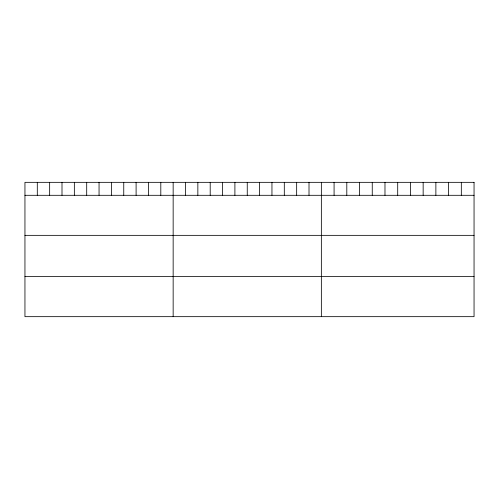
<?xml version="1.0" encoding="UTF-8"?>
<svg xmlns="http://www.w3.org/2000/svg" width="499" height="499" viewBox="0 0 499 499"><rect width="100%" height="100%" fill="white"/><g stroke="black" fill="none" stroke-linecap="round" stroke-linejoin="round"><path stroke-width="0.75" d="M24.95 195.302L474.05 195.302M24.95 235.347L474.05 235.347M24.95 276.614L474.05 276.614M461.326 182.335L461.326 195.302M448.601 182.335L448.601 195.302M435.876 182.335L435.876 195.302M423.152 182.335L423.152 195.302M410.428 182.335L410.428 195.302M397.703 182.335L397.703 195.302M384.979 182.335L384.979 195.302M372.254 182.335L372.254 195.302M359.529 182.335L359.529 195.302M346.805 182.335L346.805 195.302M334.081 182.335L334.081 195.302M321.356 182.335L321.356 316.665M309.006 182.335L309.006 195.302M296.656 182.335L296.656 195.302M284.305 182.335L284.305 195.302M271.955 182.335L271.955 195.302M259.605 182.335L259.605 195.302M247.255 182.335L247.255 195.302M234.904 182.335L234.904 195.302M222.554 182.335L222.554 195.302M210.204 182.335L210.204 195.302M197.853 182.335L197.853 195.302M185.503 182.335L185.503 195.302M173.153 182.335L173.153 316.665M160.803 182.335L160.803 195.302M148.453 182.335L148.453 195.302M136.102 182.335L136.102 195.302M123.752 182.335L123.752 195.302M111.402 182.335L111.402 195.302M99.052 182.335L99.052 195.302M86.701 182.335L86.701 195.302M74.351 182.335L74.351 195.302M62.001 182.335L62.001 195.302M49.651 182.335L49.651 195.302M37.3 182.335L37.3 195.302M474.05 182.335L24.95 182.335L24.95 316.665L474.05 316.665L474.05 182.335"/></g></svg>
